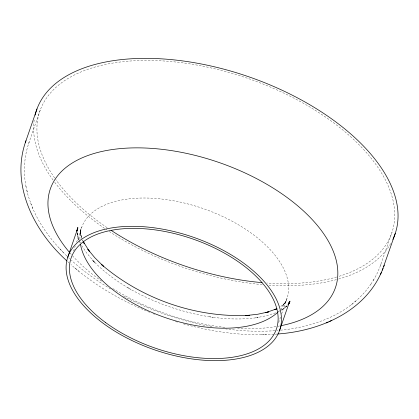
<?xml version="1.0" encoding="UTF-8"?>
<svg xmlns="http://www.w3.org/2000/svg" width="419" height="419" viewBox="0 0 419 419"><rect width="100%" height="100%" fill="white"/><g stroke="black" fill="none" stroke-linecap="round" stroke-linejoin="round"><path stroke-width="0.31" stroke-dasharray="2.1 1.57" d="M80.328 232.859L80.909 228.957L80.506 234.127L80.511 230.23L80.914 235.656L80.348 231.875L81.92 238.699L80.825 235.174L81.626 237.531M40.229 110.118L28.665 143.492C23.925 157.79 23.134 173.361 26.329 188.073M73.529 251.028L75.211 246.168M76.598 242.182L81.852 227.004M278.645 322.562L280.751 316.492M281.678 313.8L287.057 298.27M373.219 280.536L376.66 274.471L379.818 267.285L392.006 232.299M28.665 143.492L29.236 141.863M380.442 265.672L381.012 264.043M284.595 303.806L286.549 300.376L283.637 304.681L286.046 301.612L282.343 305.619L285.119 302.995L279.635 307.368M280.521 330.177C315.256 326.883 352.054 313.103 371.815 282.736M370.883 284.213L374.157 279.054M286.785 306.064L286.057 306.897L287.67 305.069M286.91 305.802L283.417 308.903L287.094 305.88L281.049 310.212M351.316 304.707L352.761 303.524M354.532 302.062L355.998 300.863M281.421 310.023L282.898 309.175L281.736 309.83M278.09 311.689L279.332 311.087M275.519 312.831L266.992 315.607L255.632 317.89L258.23 317.508C242.847 319.744 227.171 319.247 211.805 317.131L213.098 317.314L209.73 316.832L210.967 317.005C182.433 312.658 154.705 303.031 129.623 288.754L130.707 289.388L127.758 287.675L128.9 288.335C115.55 280.479 102.959 271.161 92.3 259.88L95.302 263.032L93.521 261.157M276.807 330.528L278.054 330.423M274.932 330.68C258.502 331.9 241.962 331.099 225.647 328.905M275.173 334.189L277.106 334.048M273.879 334.273L264.07 334.666M186.801 324.793C211.925 331.508 237.955 335.341 263.996 334.655M261.466 334.723L266.662 334.598M211.956 326.773C180.84 321.111 150.604 310.615 122.678 295.767M183.375 323.856L186.23 324.641M175.404 321.504L177.677 322.195M152.945 313.632L154.611 314.281M149.641 312.312C121.107 300.716 94.05 285.051 70.942 264.583M110.611 288.948C96.648 280.678 83.355 271.198 71.366 260.241M74.938 268.008L78.95 271.329M67.574 261.545L69.004 262.849M68.616 257.68L69.528 258.533M66.836 255.962C52.448 241.946 39.805 225.679 32.174 206.97M59.613 248.525L63.395 252.505M94.113 261.786L86.644 252.966L81.71 245.518M82.643 240.365L83.271 241.59M79.814 241.789L80.411 243.03M82.553 239.909L83.072 241.098M79.071 240.139L78.217 238.086L79.133 240.365M25.926 186.225L28.167 195.825L31.441 205.132M79.343 240.888L79.977 242.46M30.687 203.257L32.923 208.814M79.034 240.05L77.002 232.912L78.018 237.563L77.216 232.969M26.826 190.32L27.219 192.148M77.122 232.54L77.222 234.368L77.175 233.263M279.562 325.977A150.861 80.165 19.1 0 1 278.033 326.26M275.974 326.611A150.861 80.165 19.1 0 1 237.62 328.386M224.814 327.328A150.861 80.165 19.1 0 1 112.308 288.256M101.618 281.149A150.861 80.165 19.1 0 1 72.686 256.004M71.293 254.453A150.861 80.165 19.1 0 1 69.931 252.898M390.67 243.596A189.65 100.78 19.1 0 1 337.698 279.295M336.509 279.62A189.65 100.78 19.1 0 1 269.024 285.13M262.294 284.616A189.65 100.78 19.1 0 1 109.17 231.435M107.117 230.073A189.65 100.78 19.1 0 1 106.101 229.392M104.582 228.36A189.65 100.78 19.1 0 1 53.794 181.06M53.077 180.07A189.65 100.78 19.1 0 1 34.311 119.206M54.653 177.981A186.204 98.947 19.1 0 1 122.201 61.766A186.204 98.947 19.1 0 1 357.973 143.654A186.204 98.947 19.1 0 1 338.353 276.519M336.635 277.022A186.204 98.947 19.1 0 1 266.861 282.998M107.102 227.674A186.204 98.947 19.1 0 1 55.685 179.442M79.94 239.05A108.621 57.717 19.1 0 1 203.356 208.631A108.621 57.717 19.1 0 1 281.034 308.897M279.609 310.484A108.621 57.717 19.1 0 1 278.85 311.254"/><path stroke-width="0.63" d="M77.175 231.079L77.311 228.926L77.122 230.775M77.201 230.523L77.84 227.444L76.892 231.068L77.824 228.093L67.742 257.198M36.977 108.971L25.402 142.376C10.606 185.842 34.604 231.744 66.637 260.67M279.463 330.732A112.067 59.55 19.1 0 0 138.768 226.449A112.067 59.55 19.1 0 0 103.095 323.248A112.067 59.55 19.1 0 0 279.463 330.732L289.545 301.628L288.419 304.534L289.911 301.104L288.497 303.911M382.369 270.082L395.269 233.414M25.402 142.376L25.983 140.716M383.694 266.819L384.275 265.159M277.745 333.995C318.854 331.073 363.765 312.438 381.29 272.575M380.604 274.194L383.06 268.459M287.958 304.823L289.953 301.68L288.78 303.471M276.042 309.128L274.843 309.704L276.938 308.709M276.734 308.782L265.772 312.679L268.799 311.836L257.695 314.25L245.597 315.601L249.263 315.345M326.202 322.892L328.15 322.049M329.737 321.347L331.722 320.488M249.279 315.35C196.144 317.963 141.879 299.218 101.545 264.551L103.383 266.212L94.752 257.654L87.87 249.31M87.932 249.394L89.425 251.426L83.271 241.59M83.161 241.407L84.193 243.491L83.617 242.292M278.069 312.014A108.621 57.717 19.1 0 1 166.118 317.901A108.621 57.717 19.1 0 1 80.495 244.418M262.053 282.621A186.204 98.947 19.1 0 1 111.108 230.35M69.601 252.51A150.861 80.165 19.1 0 1 112.596 149.51A150.861 80.165 19.1 0 1 310.809 218.095A150.861 80.165 19.1 0 1 281.076 325.683M35.112 115.152A189.65 100.78 19.1 0 1 249.122 76.902A189.65 100.78 19.1 0 1 392.87 239.406M105.269 322.331A108.621 57.717 19.1 0 0 276.21 329.585A108.621 57.717 19.1 0 0 139.841 228.512A108.621 57.717 19.1 0 0 105.269 322.331"/></g></svg>
